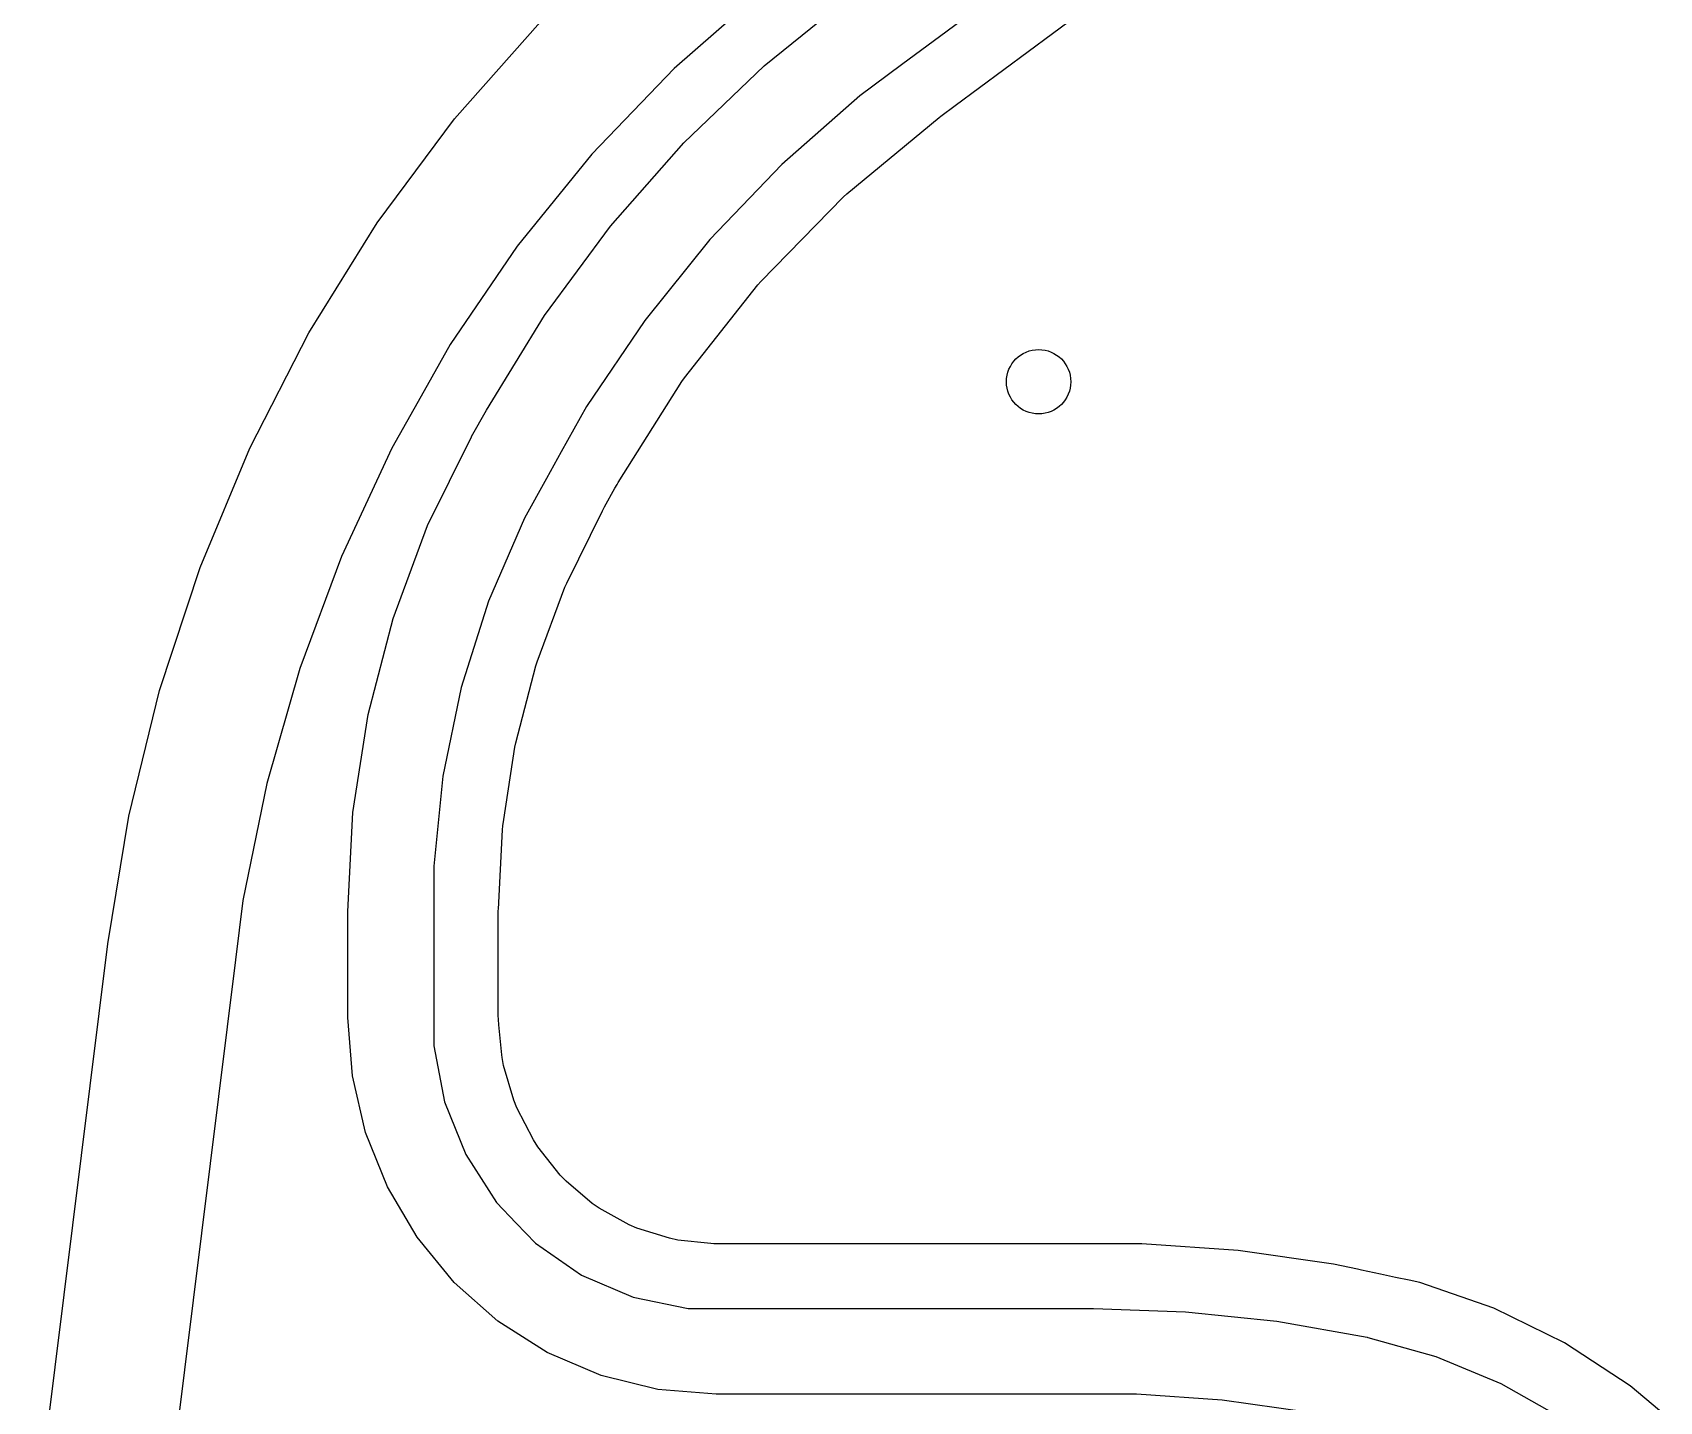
# Model space of a CAD drawing. Extents: x 121.6 to 197.9, y -113.4 to -69.2.
# Drawn here: x 136.605 to 140.397, y -86.807 to -83.616 of the extents above; entities that cross this region are included whole.
import ezdxf

# ---------------------------------------------------------------- set-up
doc = ezdxf.new("R2010")
doc.units = 0
doc.layers.add('BLACK', color=7, linetype='CONTINUOUS')

msp = doc.modelspace()

# ---------------------------------------------------------------- linework, layer by layer
at = {"layer": 'BLACK', "linetype": 'CONTINUOUS'}
for p, q in [((139.43947, -83.091931), (138.630251, -83.691774)), ((138.755355, -83.786377), (139.520435, -83.219252)), ((138.308972, -83.517818), (138.100721, -83.700063)), ((138.309905, -83.693922), (138.511105, -83.531143)), ((137.58857, -83.817576), (137.788702, -83.591489)), ((138.630252, -83.691777), (138.532979, -83.763865)), ((138.630251, -83.691774), (138.63025, -83.691774)), ((138.63025, -83.691774), (138.630252, -83.691777)), ((138.100721, -83.700063), (137.90867, -83.899307)), ((138.123153, -83.873183), (138.309905, -83.693922)), ((138.532979, -83.763865), (138.351345, -83.924002)), ((138.721991, -83.811109), (138.755355, -83.786378)), ((138.755355, -83.786378), (138.755355, -83.786377)), ((137.408324, -84.059815), (137.58857, -83.817576)), ((138.503148, -83.99185), (138.717909, -83.814306)), ((138.717909, -83.814306), (138.721991, -83.811109)), ((137.952238, -84.067601), (138.123153, -83.873183)), ((137.90867, -83.899307), (137.734201, -84.114115)), ((138.351345, -83.924002), (138.183911, -84.098932)), ((138.495454, -83.998929), (138.503148, -83.99185)), ((138.302536, -84.196258), (138.495454, -83.998929)), ((137.249266, -84.316458), (137.408324, -84.059815)), ((137.798384, -84.275784), (137.952238, -84.067601)), ((138.183911, -84.098932), (138.031877, -84.2874)), ((137.734201, -84.114115), (137.578571, -84.34294)), ((138.124648, -84.420725), (138.295638, -84.204104)), ((138.295638, -84.204104), (138.302536, -84.196258)), ((137.662701, -84.496227), (137.798384, -84.275784)), ((138.031877, -84.2874), (137.896335, -84.488056)), ((137.111707, -84.584864), (137.249243, -84.316452)), ((137.249243, -84.316452), (137.249262, -84.316463)), ((137.249262, -84.316463), (137.249263, -84.316461)), ((137.249263, -84.316461), (137.249266, -84.316458)), ((137.578571, -84.34294), (137.510738, -84.463539)), ((137.970075, -84.664968), (138.118623, -84.429251)), ((138.118623, -84.429251), (138.124648, -84.420725)), ((137.510667, -84.463615), (137.442459, -84.584899)), ((137.510737, -84.463539), (137.510667, -84.463615)), ((137.510738, -84.463539), (137.510737, -84.463539)), ((137.896335, -84.488056), (137.837305, -84.593764)), ((137.628216, -84.557963), (137.662696, -84.496235)), ((137.662696, -84.496235), (137.662701, -84.496227)), ((137.525909, -84.765276), (137.628143, -84.558131)), ((137.628143, -84.558131), (137.628215, -84.557966)), ((137.628215, -84.557965), (137.628216, -84.557963)), ((137.628215, -84.557966), (137.628215, -84.557965)), ((136.995422, -84.863142), (137.111707, -84.584864)), ((137.442459, -84.584899), (137.325178, -84.837503)), ((137.837304, -84.593765), (137.802823, -84.655495)), ((137.837305, -84.593764), (137.837304, -84.593764)), ((137.837304, -84.593764), (137.837304, -84.593765)), ((137.80283, -84.655501), (137.751387, -84.747656)), ((137.802823, -84.655495), (137.802823, -84.655497)), ((137.802823, -84.655497), (137.80283, -84.655501)), ((137.938342, -84.7215), (137.962552, -84.678156)), ((137.962552, -84.678156), (137.967427, -84.669428)), ((137.967427, -84.669428), (137.970075, -84.664968)), ((137.751387, -84.747656), (137.667727, -84.941453)), ((137.849928, -84.899687), (137.933203, -84.730957)), ((137.933203, -84.730957), (137.935523, -84.726544)), ((137.935523, -84.726544), (137.938342, -84.7215)), ((137.44521, -84.981913), (137.525909, -84.765276)), ((136.901089, -85.149607), (136.995422, -84.863142)), ((137.325178, -84.837503), (137.227859, -85.098448)), ((137.845944, -84.908919), (137.849928, -84.899687)), ((137.667727, -84.941453), (137.604211, -85.142753)), ((137.781224, -85.08266), (137.845944, -84.908919)), ((137.386963, -85.205635), (137.44521, -84.981913)), ((137.731483, -85.271677), (137.778199, -85.092246)), ((137.778199, -85.092246), (137.781224, -85.08266)), ((137.227859, -85.098448), (137.15109, -85.36616)), ((136.829276, -85.44253), (136.901089, -85.149607)), ((137.604211, -85.142753), (137.561497, -85.34947)), ((137.351771, -85.43412), (137.386963, -85.205635)), ((137.703397, -85.450662), (137.729444, -85.281545)), ((137.729444, -85.281545), (137.731483, -85.271677)), ((137.561497, -85.34947), (137.540029, -85.559458)), ((137.15109, -85.36616), (137.095334, -85.639024)), ((137.34, -85.665), (137.351771, -85.43412)), ((136.780422, -85.740119), (136.829276, -85.44253)), ((137.700197, -85.474793), (137.701223, -85.464772)), ((137.701223, -85.464772), (137.703397, -85.450662)), ((137.690787, -85.659373), (137.700197, -85.474793)), ((137.540029, -85.559458), (137.54, -85.665)), ((137.095334, -85.639024), (137.07812, -85.777206)), ((137.6905, -85.66753), (137.690628, -85.662489)), ((137.690628, -85.662489), (137.690787, -85.659373)), ((137.34, -85.911723), (137.34, -85.665)), ((137.54, -85.665), (137.54, -85.911723)), ((137.6905, -85.90714), (137.6905, -85.66753)), ((136.604936, -87.14948), (136.780418, -85.740141)), ((136.780418, -85.740141), (136.780422, -85.740119)), ((137.07812, -85.777208), (136.902765, -87.185533)), ((137.07812, -85.777206), (137.07812, -85.777208)), ((137.350373, -86.047532), (137.339985, -85.911726)), ((137.339985, -85.911726), (137.34, -85.911726)), ((137.34, -85.911726), (137.34, -85.911723)), ((137.54, -85.911723), (137.539985, -85.911874)), ((137.539985, -85.911874), (137.54, -85.97805)), ((137.69095, -85.916572), (137.6905, -85.90714)), ((137.692162, -85.929233), (137.69095, -85.916572)), ((137.698814, -85.99874), (137.692162, -85.929233)), ((137.54, -85.97805), (137.565161, -86.108303)), ((137.699433, -86.005203), (137.698814, -85.99874)), ((137.703009, -86.023718), (137.699433, -86.005203)), ((137.72685, -86.104728), (137.703009, -86.023718)), ((137.381289, -86.18018), (137.350373, -86.047532)), ((137.565161, -86.108303), (137.614567, -86.23142)), ((137.733874, -86.122232), (137.72685, -86.104728)), ((137.772646, -86.197252), (137.733874, -86.122232)), ((137.432014, -86.306584), (137.381289, -86.18018)), ((137.614567, -86.23142), (137.686423, -86.342935)), ((137.782862, -86.213105), (137.772646, -86.197252)), ((137.834958, -86.279159), (137.782862, -86.213105)), ((137.501367, -86.423808), (137.432014, -86.306584)), ((137.84841, -86.293145), (137.834958, -86.279159)), ((137.909187, -86.345033), (137.84841, -86.293145)), ((137.686423, -86.342935), (137.732263, -86.390876)), ((137.925591, -86.356393), (137.909187, -86.345033)), ((137.995251, -86.394881), (137.925591, -86.356393)), ((137.732263, -86.390876), (137.732264, -86.390877)), ((137.732264, -86.390877), (137.73227, -86.390871)), ((137.73227, -86.390871), (137.777406, -86.438096)), ((138.013599, -86.402722), (137.995251, -86.394881)), ((138.089572, -86.426463), (138.013599, -86.402722)), ((137.587731, -86.529115), (137.501367, -86.423808)), ((137.777406, -86.438096), (137.884814, -86.512483)), ((138.10912, -86.430465), (138.089572, -86.426463)), ((138.186049, -86.43826), (138.10912, -86.430465)), ((138.19331, -86.438996), (138.186049, -86.43826)), ((138.20329, -86.4395), (138.19331, -86.438996)), ((139.127978, -86.4395), (138.20329, -86.4395)), ((139.136852, -86.4395), (139.127978, -86.4395)), ((139.136892, -86.439503), (139.136852, -86.4395)), ((139.190524, -86.439507), (139.136892, -86.439503)), ((139.414736, -86.455222), (139.190524, -86.439507)), ((139.637298, -86.486579), (139.414736, -86.455222)), ((139.637314, -86.486582), (139.637298, -86.486579)), ((139.693413, -86.498531), (139.637314, -86.486582)), ((137.587736, -86.529123), (137.587731, -86.529115)), ((137.587737, -86.529121), (137.587736, -86.529123)), ((137.587738, -86.529123), (137.587737, -86.529121)), ((137.587737, -86.529124), (137.587738, -86.529123)), ((137.587777, -86.529148), (137.587737, -86.529124)), ((137.689607, -86.619702), (137.587777, -86.529148)), ((137.884814, -86.512483), (138.004957, -86.563821)), ((139.693428, -86.498533), (139.693413, -86.498531)), ((139.702474, -86.500462), (139.693428, -86.498533)), ((139.702476, -86.500462), (139.702474, -86.500462)), ((139.702478, -86.500463), (139.702476, -86.500462)), ((139.702487, -86.500465), (139.702478, -86.500463)), ((139.747211, -86.509992), (139.702487, -86.500465)), ((139.74721, -86.509995), (139.747211, -86.509992)), ((139.782169, -86.517445), (139.74721, -86.509995)), ((139.814032, -86.524231), (139.782169, -86.517445)), ((139.838142, -86.529366), (139.814032, -86.524231)), ((140.011193, -86.589209), (139.838142, -86.529366)), ((138.004957, -86.563821), (138.132953, -86.590024)), ((138.132953, -86.590024), (138.198275, -86.59)), ((138.198275, -86.59), (138.198276, -86.59)), ((138.198276, -86.59), (139.07815, -86.59)), ((139.07815, -86.59), (139.078151, -86.59)), ((139.078151, -86.59), (139.292109, -86.597487)), ((139.292109, -86.597487), (139.505021, -86.61992)), ((140.011205, -86.589214), (140.011193, -86.589209)), ((140.175601, -86.669832), (140.011205, -86.589214)), ((137.804714, -86.692727), (137.689607, -86.619702)), ((139.505021, -86.61992), (139.715844, -86.657187)), ((139.715844, -86.657187), (139.715842, -86.657195)), ((139.715842, -86.657195), (139.715844, -86.657196)), ((139.715844, -86.657196), (139.715851, -86.657197)), ((139.715851, -86.657197), (139.71723, -86.657491)), ((139.71723, -86.657491), (139.717256, -86.657499)), ((139.717256, -86.657499), (139.875478, -86.701533)), ((140.175614, -86.669839), (140.175601, -86.669832)), ((140.328886, -86.770022), (140.175614, -86.669839)), ((137.930066, -86.746291), (137.804714, -86.692727)), ((139.875478, -86.701533), (140.027137, -86.764661)), ((138.062401, -86.778999), (137.930066, -86.746291)), ((138.198273, -86.79), (138.062401, -86.778999)), ((138.198276, -86.79), (138.198273, -86.789999)), ((138.198273, -86.789999), (138.198273, -86.79)), ((139.07815, -86.79), (138.198276, -86.79)), ((139.078151, -86.789999), (139.07815, -86.79)), ((139.078152, -86.79), (139.078151, -86.789999)), ((139.17826, -86.790007), (139.078152, -86.79)), ((139.377988, -86.804006), (139.17826, -86.790007)), ((140.027137, -86.764661), (140.169906, -86.845918)), ((140.328892, -86.770026), (140.328886, -86.770022)), ((140.328894, -86.770028), (140.328892, -86.770026)), ((140.397062, -86.827682), (140.328894, -86.770028)), ((139.576247, -86.831939), (139.377988, -86.804006))]:
    msp.add_line(p, q, dxfattribs=at)
at = {"layer": 'BLACK'}
msp.add_circle((138.95, -84.43), 0.075, dxfattribs=at)

doc.saveas('drawing.dxf')
